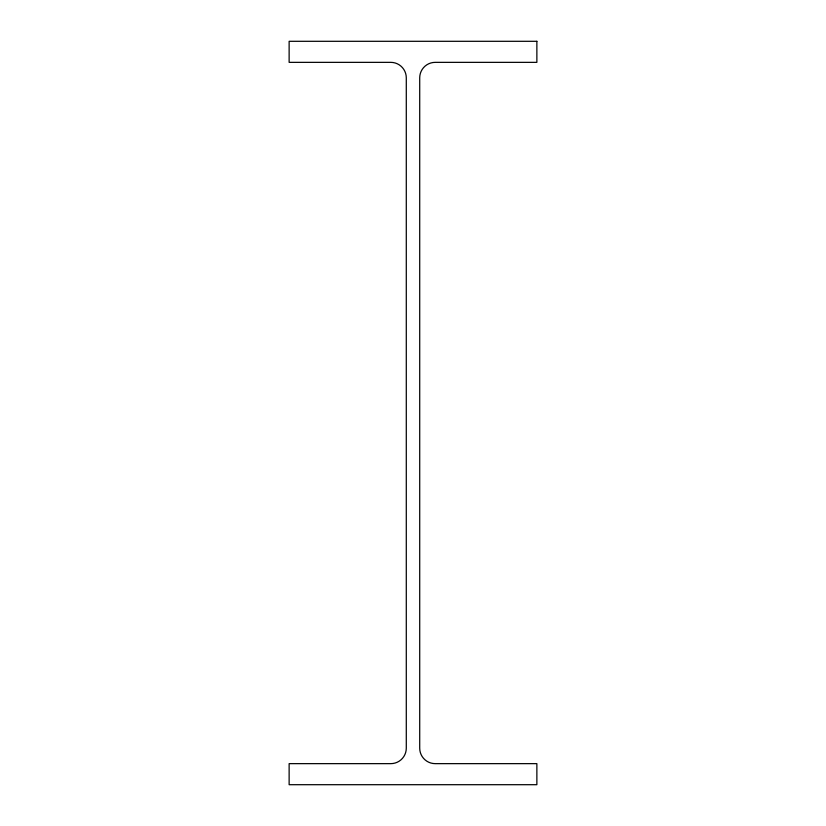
<?xml version="1.0" encoding="UTF-8"?>
<svg xmlns="http://www.w3.org/2000/svg" width="826" height="826" viewBox="0 0 826 826"><rect width="100%" height="100%" fill="white"/><g stroke="black" fill="none" stroke-linecap="round" stroke-linejoin="round"><path stroke-width="1.24" d="M536.869 41.3L289.131 41.3L289.131 62.353L390.812 62.353A15.487 15.487 0 0 1 406.289 77.84L406.289 748.16A15.487 15.487 0 0 1 390.812 763.647L289.131 763.647L289.131 784.7L536.869 784.7L536.869 763.647L435.188 763.647A15.487 15.487 0 0 1 419.711 748.16L419.711 77.84A15.487 15.487 0 0 1 435.188 62.353L536.869 62.353L536.869 41.3"/></g></svg>
